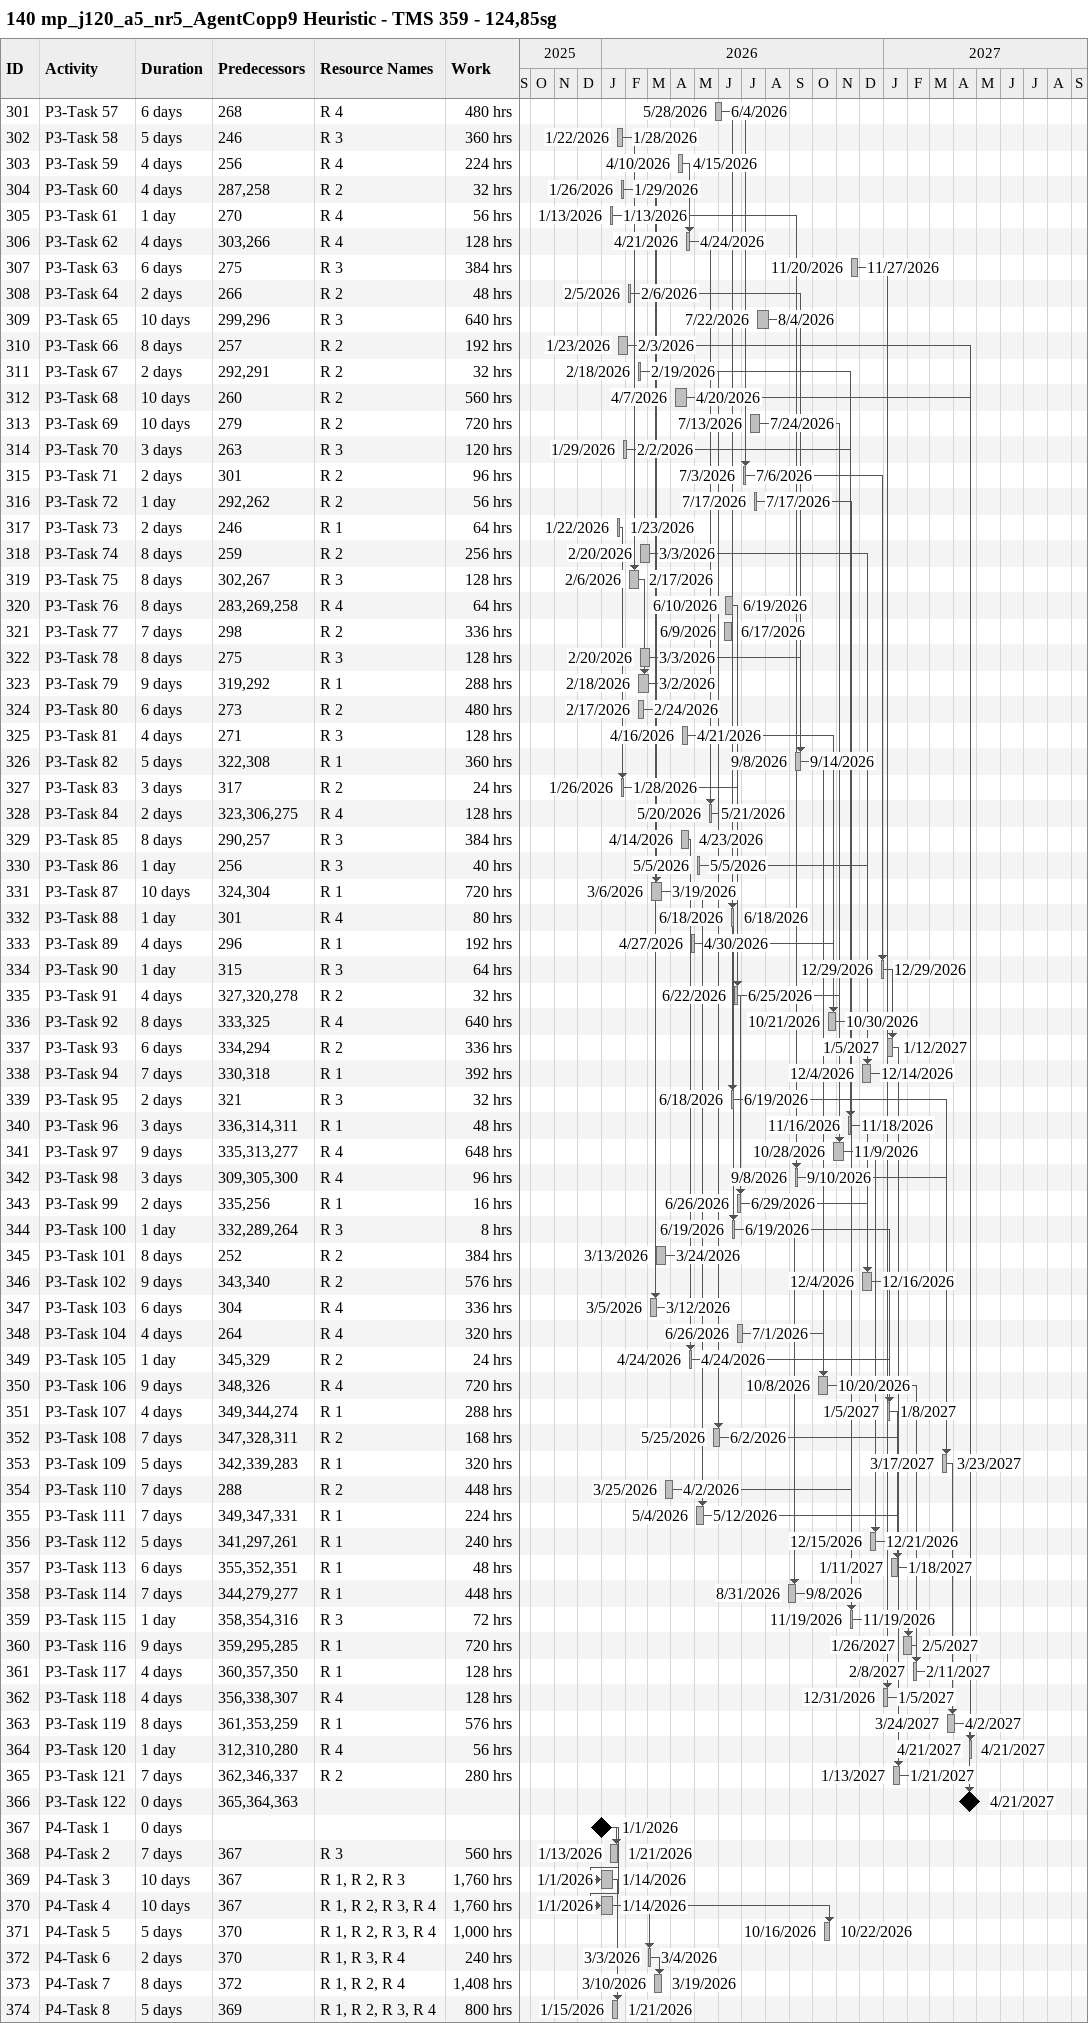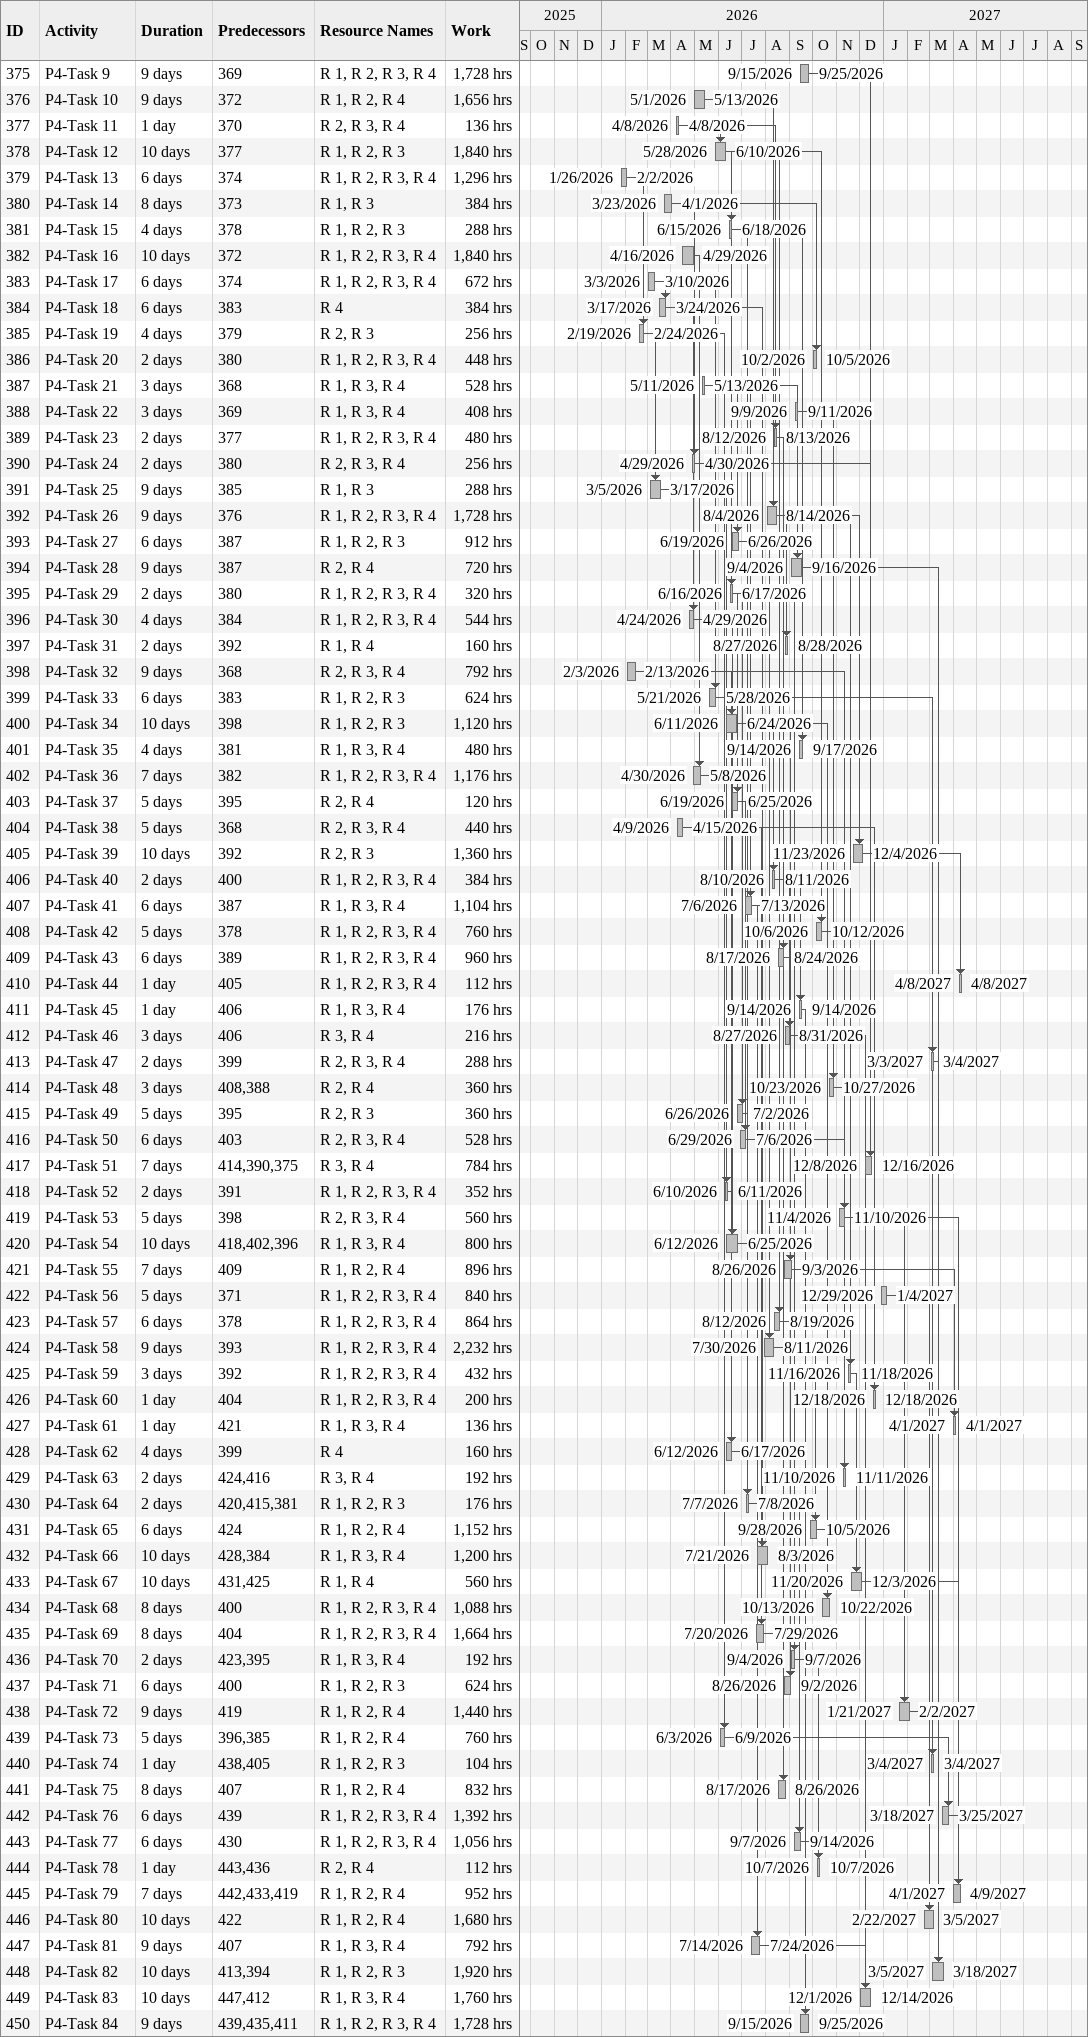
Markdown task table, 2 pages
140 mp_j120_a5_nr5_AgentCopp9 Heuristic - TMS 359 - 124,85sg

| ID | Task | Duration | Start | Finish | Predecessors | Resources | Work (h) |
|---|---|---|---|---|---|---|---|
| 301 | P3-Task 57 | 6d | 2026-05-28 | 2026-06-04 | 268 | R 4 | 480 |
| 302 | P3-Task 58 | 5d | 2026-01-22 | 2026-01-28 | 246 | R 3 | 360 |
| 303 | P3-Task 59 | 4d | 2026-04-10 | 2026-04-15 | 256 | R 4 | 224 |
| 304 | P3-Task 60 | 4d | 2026-01-26 | 2026-01-29 | 287, 258 | R 2 | 32 |
| 305 | P3-Task 61 | 1d | 2026-01-13 | 2026-01-13 | 270 | R 4 | 56 |
| 306 | P3-Task 62 | 4d | 2026-04-21 | 2026-04-24 | 303, 266 | R 4 | 128 |
| 307 | P3-Task 63 | 6d | 2026-11-20 | 2026-11-27 | 275 | R 3 | 384 |
| 308 | P3-Task 64 | 2d | 2026-02-05 | 2026-02-06 | 266 | R 2 | 48 |
| 309 | P3-Task 65 | 10d | 2026-07-22 | 2026-08-04 | 299, 296 | R 3 | 640 |
| 310 | P3-Task 66 | 8d | 2026-01-23 | 2026-02-03 | 257 | R 2 | 192 |
| 311 | P3-Task 67 | 2d | 2026-02-18 | 2026-02-19 | 292, 291 | R 2 | 32 |
| 312 | P3-Task 68 | 10d | 2026-04-07 | 2026-04-20 | 260 | R 2 | 560 |
| 313 | P3-Task 69 | 10d | 2026-07-13 | 2026-07-24 | 279 | R 2 | 720 |
| 314 | P3-Task 70 | 3d | 2026-01-29 | 2026-02-02 | 263 | R 3 | 120 |
| 315 | P3-Task 71 | 2d | 2026-07-03 | 2026-07-06 | 301 | R 2 | 96 |
| 316 | P3-Task 72 | 1d | 2026-07-17 | 2026-07-17 | 292, 262 | R 2 | 56 |
| 317 | P3-Task 73 | 2d | 2026-01-22 | 2026-01-23 | 246 | R 1 | 64 |
| 318 | P3-Task 74 | 8d | 2026-02-20 | 2026-03-03 | 259 | R 2 | 256 |
| 319 | P3-Task 75 | 8d | 2026-02-06 | 2026-02-17 | 302, 267 | R 3 | 128 |
| 320 | P3-Task 76 | 8d | 2026-06-10 | 2026-06-19 | 283, 269, 258 | R 4 | 64 |
| 321 | P3-Task 77 | 7d | 2026-06-09 | 2026-06-17 | 298 | R 2 | 336 |
| 322 | P3-Task 78 | 8d | 2026-02-20 | 2026-03-03 | 275 | R 3 | 128 |
| 323 | P3-Task 79 | 9d | 2026-02-18 | 2026-03-02 | 319, 292 | R 1 | 288 |
| 324 | P3-Task 80 | 6d | 2026-02-17 | 2026-02-24 | 273 | R 2 | 480 |
| 325 | P3-Task 81 | 4d | 2026-04-16 | 2026-04-21 | 271 | R 3 | 128 |
| 326 | P3-Task 82 | 5d | 2026-09-08 | 2026-09-14 | 322, 308 | R 1 | 360 |
| 327 | P3-Task 83 | 3d | 2026-01-26 | 2026-01-28 | 317 | R 2 | 24 |
| 328 | P3-Task 84 | 2d | 2026-05-20 | 2026-05-21 | 323, 306, 275 | R 4 | 128 |
| 329 | P3-Task 85 | 8d | 2026-04-14 | 2026-04-23 | 290, 257 | R 3 | 384 |
| 330 | P3-Task 86 | 1d | 2026-05-05 | 2026-05-05 | 256 | R 3 | 40 |
| 331 | P3-Task 87 | 10d | 2026-03-06 | 2026-03-19 | 324, 304 | R 1 | 720 |
| 332 | P3-Task 88 | 1d | 2026-06-18 | 2026-06-18 | 301 | R 4 | 80 |
| 333 | P3-Task 89 | 4d | 2026-04-27 | 2026-04-30 | 296 | R 1 | 192 |
| 334 | P3-Task 90 | 1d | 2026-12-29 | 2026-12-29 | 315 | R 3 | 64 |
| 335 | P3-Task 91 | 4d | 2026-06-22 | 2026-06-25 | 327, 320, 278 | R 2 | 32 |
| 336 | P3-Task 92 | 8d | 2026-10-21 | 2026-10-30 | 333, 325 | R 4 | 640 |
| 337 | P3-Task 93 | 6d | 2027-01-05 | 2027-01-12 | 334, 294 | R 2 | 336 |
| 338 | P3-Task 94 | 7d | 2026-12-04 | 2026-12-14 | 330, 318 | R 1 | 392 |
| 339 | P3-Task 95 | 2d | 2026-06-18 | 2026-06-19 | 321 | R 3 | 32 |
| 340 | P3-Task 96 | 3d | 2026-11-16 | 2026-11-18 | 336, 314, 311 | R 1 | 48 |
| 341 | P3-Task 97 | 9d | 2026-10-28 | 2026-11-09 | 335, 313, 277 | R 4 | 648 |
| 342 | P3-Task 98 | 3d | 2026-09-08 | 2026-09-10 | 309, 305, 300 | R 4 | 96 |
| 343 | P3-Task 99 | 2d | 2026-06-26 | 2026-06-29 | 335, 256 | R 1 | 16 |
| 344 | P3-Task 100 | 1d | 2026-06-19 | 2026-06-19 | 332, 289, 264 | R 3 | 8 |
| 345 | P3-Task 101 | 8d | 2026-03-13 | 2026-03-24 | 252 | R 2 | 384 |
| 346 | P3-Task 102 | 9d | 2026-12-04 | 2026-12-16 | 343, 340 | R 2 | 576 |
| 347 | P3-Task 103 | 6d | 2026-03-05 | 2026-03-12 | 304 | R 4 | 336 |
| 348 | P3-Task 104 | 4d | 2026-06-26 | 2026-07-01 | 264 | R 4 | 320 |
| 349 | P3-Task 105 | 1d | 2026-04-24 | 2026-04-24 | 345, 329 | R 2 | 24 |
| 350 | P3-Task 106 | 9d | 2026-10-08 | 2026-10-20 | 348, 326 | R 4 | 720 |
| 351 | P3-Task 107 | 4d | 2027-01-05 | 2027-01-08 | 349, 344, 274 | R 1 | 288 |
| 352 | P3-Task 108 | 7d | 2026-05-25 | 2026-06-02 | 347, 328, 311 | R 2 | 168 |
| 353 | P3-Task 109 | 5d | 2027-03-17 | 2027-03-23 | 342, 339, 283 | R 1 | 320 |
| 354 | P3-Task 110 | 7d | 2026-03-25 | 2026-04-02 | 288 | R 2 | 448 |
| 355 | P3-Task 111 | 7d | 2026-05-04 | 2026-05-12 | 349, 347, 331 | R 1 | 224 |
| 356 | P3-Task 112 | 5d | 2026-12-15 | 2026-12-21 | 341, 297, 261 | R 1 | 240 |
| 357 | P3-Task 113 | 6d | 2027-01-11 | 2027-01-18 | 355, 352, 351 | R 1 | 48 |
| 358 | P3-Task 114 | 7d | 2026-08-31 | 2026-09-08 | 344, 279, 277 | R 1 | 448 |
| 359 | P3-Task 115 | 1d | 2026-11-19 | 2026-11-19 | 358, 354, 316 | R 3 | 72 |
| 360 | P3-Task 116 | 9d | 2027-01-26 | 2027-02-05 | 359, 295, 285 | R 1 | 720 |
| 361 | P3-Task 117 | 4d | 2027-02-08 | 2027-02-11 | 360, 357, 350 | R 1 | 128 |
| 362 | P3-Task 118 | 4d | 2026-12-31 | 2027-01-05 | 356, 338, 307 | R 4 | 128 |
| 363 | P3-Task 119 | 8d | 2027-03-24 | 2027-04-02 | 361, 353, 259 | R 1 | 576 |
| 364 | P3-Task 120 | 1d | 2027-04-21 | 2027-04-21 | 312, 310, 280 | R 4 | 56 |
| 365 | P3-Task 121 | 7d | 2027-01-13 | 2027-01-21 | 362, 346, 337 | R 2 | 280 |
| 366 | P3-Task 122 | 0d | 2027-04-21 | 2027-04-21 | 365, 364, 363 |  |  |
| 367 | P4-Task 1 | 0d | 2026-01-01 | 2026-01-01 |  |  |  |
| 368 | P4-Task 2 | 7d | 2026-01-13 | 2026-01-21 | 367 | R 3 | 560 |
| 369 | P4-Task 3 | 10d | 2026-01-01 | 2026-01-14 | 367 | R 1, R 2, R 3 | 1760 |
| 370 | P4-Task 4 | 10d | 2026-01-01 | 2026-01-14 | 367 | R 1, R 2, R 3, R 4 | 1760 |
| 371 | P4-Task 5 | 5d | 2026-10-16 | 2026-10-22 | 370 | R 1, R 2, R 3, R 4 | 1000 |
| 372 | P4-Task 6 | 2d | 2026-03-03 | 2026-03-04 | 370 | R 1, R 3, R 4 | 240 |
| 373 | P4-Task 7 | 8d | 2026-03-10 | 2026-03-19 | 372 | R 1, R 2, R 4 | 1408 |
| 374 | P4-Task 8 | 5d | 2026-01-15 | 2026-01-21 | 369 | R 1, R 2, R 3, R 4 | 800 |
| 375 | P4-Task 9 | 9d | 2026-09-15 | 2026-09-25 | 369 | R 1, R 2, R 3, R 4 | 1728 |
| 376 | P4-Task 10 | 9d | 2026-05-01 | 2026-05-13 | 372 | R 1, R 2, R 4 | 1656 |
| 377 | P4-Task 11 | 1d | 2026-04-08 | 2026-04-08 | 370 | R 2, R 3, R 4 | 136 |
| 378 | P4-Task 12 | 10d | 2026-05-28 | 2026-06-10 | 377 | R 1, R 2, R 3 | 1840 |
| 379 | P4-Task 13 | 6d | 2026-01-26 | 2026-02-02 | 374 | R 1, R 2, R 3, R 4 | 1296 |
| 380 | P4-Task 14 | 8d | 2026-03-23 | 2026-04-01 | 373 | R 1, R 3 | 384 |
| 381 | P4-Task 15 | 4d | 2026-06-15 | 2026-06-18 | 378 | R 1, R 2, R 3 | 288 |
| 382 | P4-Task 16 | 10d | 2026-04-16 | 2026-04-29 | 372 | R 1, R 2, R 3, R 4 | 1840 |
| 383 | P4-Task 17 | 6d | 2026-03-03 | 2026-03-10 | 374 | R 1, R 2, R 3, R 4 | 672 |
| 384 | P4-Task 18 | 6d | 2026-03-17 | 2026-03-24 | 383 | R 4 | 384 |
| 385 | P4-Task 19 | 4d | 2026-02-19 | 2026-02-24 | 379 | R 2, R 3 | 256 |
| 386 | P4-Task 20 | 2d | 2026-10-02 | 2026-10-05 | 380 | R 1, R 2, R 3, R 4 | 448 |
| 387 | P4-Task 21 | 3d | 2026-05-11 | 2026-05-13 | 368 | R 1, R 3, R 4 | 528 |
| 388 | P4-Task 22 | 3d | 2026-09-09 | 2026-09-11 | 369 | R 1, R 3, R 4 | 408 |
| 389 | P4-Task 23 | 2d | 2026-08-12 | 2026-08-13 | 377 | R 1, R 2, R 3, R 4 | 480 |
| 390 | P4-Task 24 | 2d | 2026-04-29 | 2026-04-30 | 380 | R 2, R 3, R 4 | 256 |
| 391 | P4-Task 25 | 9d | 2026-03-05 | 2026-03-17 | 385 | R 1, R 3 | 288 |
| 392 | P4-Task 26 | 9d | 2026-08-04 | 2026-08-14 | 376 | R 1, R 2, R 3, R 4 | 1728 |
| 393 | P4-Task 27 | 6d | 2026-06-19 | 2026-06-26 | 387 | R 1, R 2, R 3 | 912 |
| 394 | P4-Task 28 | 9d | 2026-09-04 | 2026-09-16 | 387 | R 2, R 4 | 720 |
| 395 | P4-Task 29 | 2d | 2026-06-16 | 2026-06-17 | 380 | R 1, R 2, R 3, R 4 | 320 |
| 396 | P4-Task 30 | 4d | 2026-04-24 | 2026-04-29 | 384 | R 1, R 2, R 3, R 4 | 544 |
| 397 | P4-Task 31 | 2d | 2026-08-27 | 2026-08-28 | 392 | R 1, R 4 | 160 |
| 398 | P4-Task 32 | 9d | 2026-02-03 | 2026-02-13 | 368 | R 2, R 3, R 4 | 792 |
| 399 | P4-Task 33 | 6d | 2026-05-21 | 2026-05-28 | 383 | R 1, R 2, R 3 | 624 |
| 400 | P4-Task 34 | 10d | 2026-06-11 | 2026-06-24 | 398 | R 1, R 2, R 3 | 1120 |
| 401 | P4-Task 35 | 4d | 2026-09-14 | 2026-09-17 | 381 | R 1, R 3, R 4 | 480 |
| 402 | P4-Task 36 | 7d | 2026-04-30 | 2026-05-08 | 382 | R 1, R 2, R 3, R 4 | 1176 |
| 403 | P4-Task 37 | 5d | 2026-06-19 | 2026-06-25 | 395 | R 2, R 4 | 120 |
| 404 | P4-Task 38 | 5d | 2026-04-09 | 2026-04-15 | 368 | R 2, R 3, R 4 | 440 |
| 405 | P4-Task 39 | 10d | 2026-11-23 | 2026-12-04 | 392 | R 2, R 3 | 1360 |
| 406 | P4-Task 40 | 2d | 2026-08-10 | 2026-08-11 | 400 | R 1, R 2, R 3, R 4 | 384 |
| 407 | P4-Task 41 | 6d | 2026-07-06 | 2026-07-13 | 387 | R 1, R 3, R 4 | 1104 |
| 408 | P4-Task 42 | 5d | 2026-10-06 | 2026-10-12 | 378 | R 1, R 2, R 3, R 4 | 760 |
| 409 | P4-Task 43 | 6d | 2026-08-17 | 2026-08-24 | 389 | R 1, R 2, R 3, R 4 | 960 |
| 410 | P4-Task 44 | 1d | 2027-04-08 | 2027-04-08 | 405 | R 1, R 2, R 3, R 4 | 112 |
| 411 | P4-Task 45 | 1d | 2026-09-14 | 2026-09-14 | 406 | R 1, R 3, R 4 | 176 |
| 412 | P4-Task 46 | 3d | 2026-08-27 | 2026-08-31 | 406 | R 3, R 4 | 216 |
| 413 | P4-Task 47 | 2d | 2027-03-03 | 2027-03-04 | 399 | R 2, R 3, R 4 | 288 |
| 414 | P4-Task 48 | 3d | 2026-10-23 | 2026-10-27 | 408, 388 | R 2, R 4 | 360 |
| 415 | P4-Task 49 | 5d | 2026-06-26 | 2026-07-02 | 395 | R 2, R 3 | 360 |
| 416 | P4-Task 50 | 6d | 2026-06-29 | 2026-07-06 | 403 | R 2, R 3, R 4 | 528 |
| 417 | P4-Task 51 | 7d | 2026-12-08 | 2026-12-16 | 414, 390, 375 | R 3, R 4 | 784 |
| 418 | P4-Task 52 | 2d | 2026-06-10 | 2026-06-11 | 391 | R 1, R 2, R 3, R 4 | 352 |
| 419 | P4-Task 53 | 5d | 2026-11-04 | 2026-11-10 | 398 | R 2, R 3, R 4 | 560 |
| 420 | P4-Task 54 | 10d | 2026-06-12 | 2026-06-25 | 418, 402, 396 | R 1, R 3, R 4 | 800 |
| 421 | P4-Task 55 | 7d | 2026-08-26 | 2026-09-03 | 409 | R 1, R 2, R 4 | 896 |
| 422 | P4-Task 56 | 5d | 2026-12-29 | 2027-01-04 | 371 | R 1, R 2, R 3, R 4 | 840 |
| 423 | P4-Task 57 | 6d | 2026-08-12 | 2026-08-19 | 378 | R 1, R 2, R 3, R 4 | 864 |
| 424 | P4-Task 58 | 9d | 2026-07-30 | 2026-08-11 | 393 | R 1, R 2, R 3, R 4 | 2232 |
| 425 | P4-Task 59 | 3d | 2026-11-16 | 2026-11-18 | 392 | R 1, R 2, R 3, R 4 | 432 |
| 426 | P4-Task 60 | 1d | 2026-12-18 | 2026-12-18 | 404 | R 1, R 2, R 3, R 4 | 200 |
| 427 | P4-Task 61 | 1d | 2027-04-01 | 2027-04-01 | 421 | R 1, R 3, R 4 | 136 |
| 428 | P4-Task 62 | 4d | 2026-06-12 | 2026-06-17 | 399 | R 4 | 160 |
| 429 | P4-Task 63 | 2d | 2026-11-10 | 2026-11-11 | 424, 416 | R 3, R 4 | 192 |
| 430 | P4-Task 64 | 2d | 2026-07-07 | 2026-07-08 | 420, 415, 381 | R 1, R 2, R 3 | 176 |
| 431 | P4-Task 65 | 6d | 2026-09-28 | 2026-10-05 | 424 | R 1, R 2, R 4 | 1152 |
| 432 | P4-Task 66 | 10d | 2026-07-21 | 2026-08-03 | 428, 384 | R 1, R 3, R 4 | 1200 |
| 433 | P4-Task 67 | 10d | 2026-11-20 | 2026-12-03 | 431, 425 | R 1, R 4 | 560 |
| 434 | P4-Task 68 | 8d | 2026-10-13 | 2026-10-22 | 400 | R 1, R 2, R 3, R 4 | 1088 |
| 435 | P4-Task 69 | 8d | 2026-07-20 | 2026-07-29 | 404 | R 1, R 2, R 3, R 4 | 1664 |
| 436 | P4-Task 70 | 2d | 2026-09-04 | 2026-09-07 | 423, 395 | R 1, R 3, R 4 | 192 |
| 437 | P4-Task 71 | 6d | 2026-08-26 | 2026-09-02 | 400 | R 1, R 2, R 3 | 624 |
| 438 | P4-Task 72 | 9d | 2027-01-21 | 2027-02-02 | 419 | R 1, R 2, R 4 | 1440 |
| 439 | P4-Task 73 | 5d | 2026-06-03 | 2026-06-09 | 396, 385 | R 1, R 2, R 4 | 760 |
| 440 | P4-Task 74 | 1d | 2027-03-04 | 2027-03-04 | 438, 405 | R 1, R 2, R 3 | 104 |
| 441 | P4-Task 75 | 8d | 2026-08-17 | 2026-08-26 | 407 | R 1, R 2, R 4 | 832 |
| 442 | P4-Task 76 | 6d | 2027-03-18 | 2027-03-25 | 439 | R 1, R 2, R 3, R 4 | 1392 |
| 443 | P4-Task 77 | 6d | 2026-09-07 | 2026-09-14 | 430 | R 1, R 2, R 3, R 4 | 1056 |
| 444 | P4-Task 78 | 1d | 2026-10-07 | 2026-10-07 | 443, 436 | R 2, R 4 | 112 |
| 445 | P4-Task 79 | 7d | 2027-04-01 | 2027-04-09 | 442, 433, 419 | R 1, R 2, R 4 | 952 |
| 446 | P4-Task 80 | 10d | 2027-02-22 | 2027-03-05 | 422 | R 1, R 2, R 4 | 1680 |
| 447 | P4-Task 81 | 9d | 2026-07-14 | 2026-07-24 | 407 | R 1, R 3, R 4 | 792 |
| 448 | P4-Task 82 | 10d | 2027-03-05 | 2027-03-18 | 413, 394 | R 1, R 2, R 3 | 1920 |
| 449 | P4-Task 83 | 10d | 2026-12-01 | 2026-12-14 | 447, 412 | R 1, R 3, R 4 | 1760 |
| 450 | P4-Task 84 | 9d | 2026-09-15 | 2026-09-25 | 439, 435, 411 | R 1, R 2, R 3, R 4 | 1728 |
